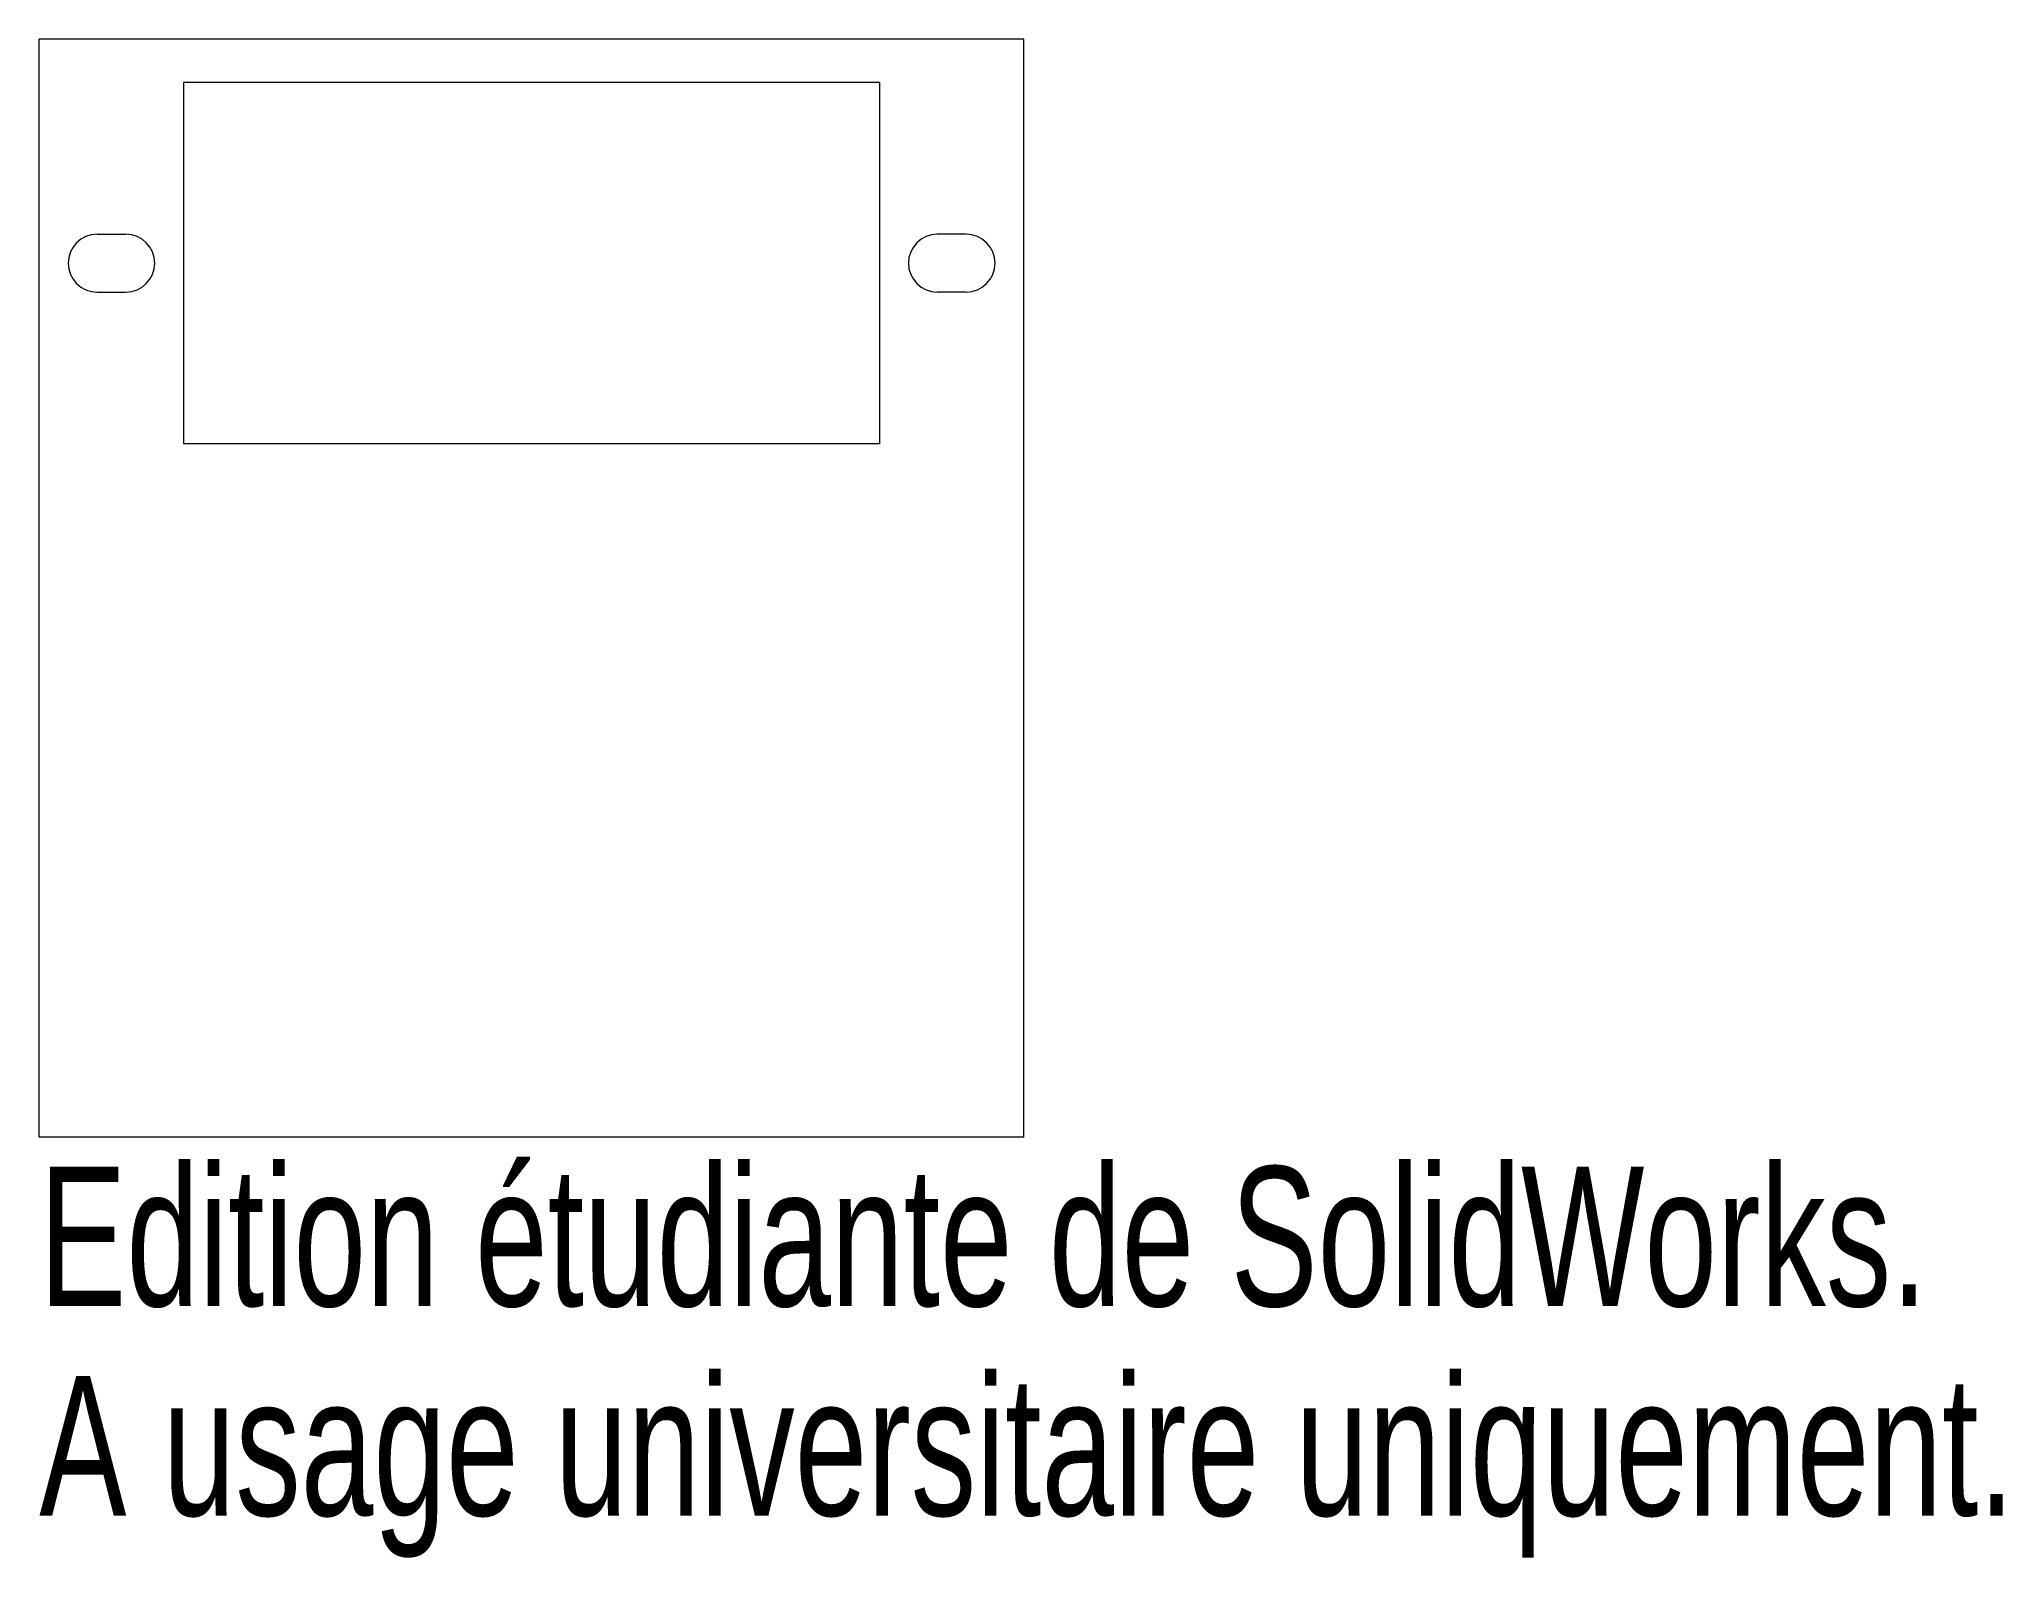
# Model space of a CAD drawing. Header units: millimetres. Extents: x -17.1 to 50.9, y -14.6 to 38.
import ezdxf

# ---------------------------------------------------------------- set-up
doc = ezdxf.new("R2010")
doc.units = ezdxf.units.MM
doc.styles.add('SLDTEXTSTYLE0', font='TXT', dxfattribs={"width": 0.7})

msp = doc.modelspace()

# ---------------------------------------------------------------- linework, layer by layer
at = {"color": 7, "linetype": 'Continuous', "lineweight": 15}
for p, q in [((-17.05, 0), (-17.05, 38)), ((17.05, 38), (-17.05, 38)), ((17.05, 0), (17.05, 38)), ((12.05, 36.5), (-12.05, 36.5)), ((-12.05, 36.5), (-12.05, 24)), ((12.05, 36.5), (12.05, 24)), ((-15.05, 31.25), (-14.05, 31.25)), ((15.05, 31.25), (14.05, 31.25)), ((-15.05, 29.25), (-14.05, 29.25)), ((15.05, 29.25), (14.05, 29.25)), ((12.05, 24), (-12.05, 24)), ((17.05, 0), (-17.05, 0))]:
    msp.add_line(p, q, dxfattribs=at)
for centre, start, end in [((-15.05, 30.25), 90, 270), ((-14.05, 30.25), 270, 90), ((14.05, 30.25), 90, 270), ((15.05, 30.25), 270, 90)]:
    msp.add_arc(centre, 1, start, end, dxfattribs=at)

# ---------------------------------------------------------------- texts
at = {"color": 7, "linetype": 'Continuous', "char_height": 4.83362, "attachment_point": 1, "style": 'SLDTEXTSTYLE0'}
for s, insert in [('Edition étudiante de SolidWorks.', (-17.05, -1.02)), ('A usage universitaire uniquement.', (-17.05, -8.27))]:
    msp.add_mtext(s, dxfattribs=dict(at, insert=insert))

doc.saveas('drawing.dxf')
